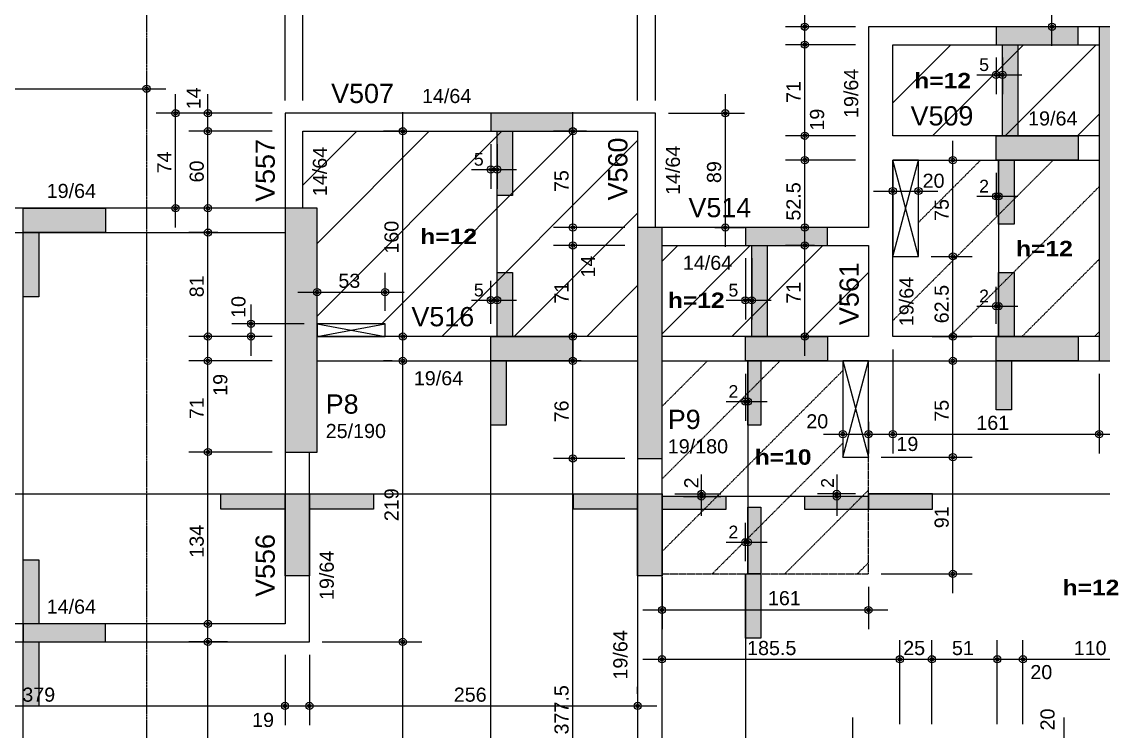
# Model space of a CAD drawing. Extents: x 0 to 7795, y 0 to 4205.
# Drawn here: x 1051 to 1895, y 2978 to 3532 of the extents above; entities that cross this region are included whole.
import ezdxf

# ---------------------------------------------------------------- set-up
doc = ezdxf.new("R2010")
doc.units = 0
doc.header["$MEASUREMENT"] = 0
doc.linetypes.add('ESTILO_TQS_0001', pattern=[1, 0.7, -0.3])
doc.linetypes.add('ESTILO_TQS_0007', pattern=[2.1, 1.5, -0.2, 0.2, -0.2])
for name, color, linetype in [('MTH-230', 1, 'CONTINUOUS'), ('MTH-COTAS7', 31, 'CONTINUOUS'), ('MTH-DIM-PILAR', 3, 'CONTINUOUS'), ('MTH-DIM-VIGA', 3, 'CONTINUOUS'), ('MTH-EIXO-214', 4, 'CONTINUOUS'), ('MTH-EIXO-215', 1, 'CONTINUOUS'), ('MTH-FACE-VIGA', 7, 'CONTINUOUS'), ('MTH-LINHA-SEÇÃO', 16, 'CONTINUOUS'), ('MTH-PILAR-SEGUE', 5, 'CONTINUOUS'), ('MTH-SIMB_COTA', 3, 'CONTINUOUS'), ('MTH-SOMBRA21', 150, 'CONTINUOUS'), ('MTH-SOMBRA25', 253, 'CONTINUOUS'), ('MTH-TIT1-VIGA', 5, 'CONTINUOUS'), ('MTH-TRACEJADO-216', 1, 'CONTINUOUS'), ('MTH-TXT-NEGRITO', 5, 'CONTINUOUS')]:
    doc.layers.add(name, color=color, linetype=linetype)
doc.styles.add('TQS_ARIAL', font='arial.ttf')
doc.styles.add('TQS_ARIAL_BLACK', font='ariblk.ttf')

msp = doc.modelspace()

# ---------------------------------------------------------------- linework, layer by layer
at = {"layer": 'MTH-230', "linetype": 'Continuous'}
for p, q in [((1730.511368, 3348.635501), (1750.511368, 3423.635501)), ((1750.511368, 3348.635501), (1730.511368, 3423.635498)), ((1281.50684, 3296.135496), (1334.50684, 3286.135496)), ((1281.50684, 3286.135496), (1334.50684, 3296.135496)), ((1691.511368, 3192.135498), (1711.511368, 3267.135499)), ((1691.511368, 3267.135498), (1711.511368, 3192.135498))]:
    msp.add_line(p, q, dxfattribs=at)
at = {"layer": 'MTH-COTAS7', "linetype": 'Continuous'}
for p, q in [((1256.506838, 3470.135501), (1256.506838, 3731.636556)), ((1256.506838, 3470.135501), (1256.506838, 3731.636556)), ((1270.506838, 3470.135501), (1270.506838, 3731.636556)), ((1270.506838, 3470.135501), (1270.506838, 3731.636556)), ((1531.51056, 3470.135501), (1531.51056, 3731.636556)), ((1531.51056, 3470.135501), (1531.51056, 3731.636556)), ((1545.51056, 3470.135501), (1545.51056, 3731.636556)), ((1545.51056, 3470.135501), (1545.51056, 3731.636556)), ((1854.652293, 3512.6182), (1854.652293, 3617.636556)), ((1661.816075, 3498.6182), (1661.816075, 3542.6182)), ((1701.511366, 3527.6182), (1646.816075, 3527.6182)), ((1661.816075, 3427.635501), (1661.816075, 3528.6182)), ((1865.041225, 3527.6182), (1839.652293, 3527.6182)), ((1701.511366, 3513.6182), (1646.816075, 3513.6182)), ((1701.511366, 3513.6182), (1646.816075, 3513.6182)), ((1811.041225, 3503.6182), (1811.041225, 3475.114284)), ((1816.041225, 3503.6182), (1816.041225, 3475.114284)), ((1796.041225, 3490.114284), (1831.041225, 3490.114284)), ((580.511366, 3479.289635), (1163.511366, 3479.289635)), ((1148.511366, 3478.983563), (1148.511366, 3464.289635)), ((1171.146389, 3371.135501), (1171.146389, 3475.135501)), ((1196.416793, 3431.135501), (1196.416793, 3475.135501)), ((1599.883463, 3475.135501), (1599.883463, 3356.135501)), ((1246.506838, 3460.135501), (1156.146389, 3460.135501)), ((1246.506838, 3460.135501), (1181.416793, 3460.135501)), ((1196.416793, 3371.135501), (1196.416793, 3461.135501)), ((1348.322552, 3271.135499), (1348.322552, 3461.135501)), ((1480.939185, 3356.135501), (1480.939185, 3461.135501)), ((1555.51056, 3460.135501), (1614.883463, 3460.135501)), ((1661.816075, 3408.635501), (1661.816075, 3457.635501)), ((1246.506838, 3446.135501), (1181.416793, 3446.135501)), ((1236.506838, 3446.135501), (1181.416793, 3446.135501)), ((1351.517876, 3446.135501), (1333.322552, 3446.135501)), ((1491.54568, 3446.135501), (1465.939185, 3446.135501)), ((1701.511366, 3442.635501), (1646.816075, 3442.635501)), ((1701.511366, 3442.635501), (1646.816075, 3442.635501)), ((1416.939185, 3436.135501), (1416.939185, 3401.334662)), ((1421.939185, 3436.135501), (1421.939185, 3401.334662)), ((1661.816075, 3356.135501), (1661.816075, 3438.635501)), ((1777.382782, 3333.635501), (1777.382782, 3438.635501)), ((1701.511366, 3423.635501), (1646.816075, 3423.635501)), ((1701.511366, 3423.635501), (1646.816075, 3423.635501)), ((1785.837204, 3423.635501), (1792.382782, 3423.635501)), ((1401.939185, 3416.334662), (1436.939185, 3416.334662)), ((1730.511366, 3396.135501), (1730.511366, 3414.565646)), ((1750.511366, 3396.135501), (1750.511366, 3414.565646)), ((1811.041225, 3413.635501), (1811.041225, 3380.43166)), ((1813.041225, 3413.635501), (1813.041225, 3380.43166)), ((1715.511366, 3399.565646), (1765.511366, 3399.565646)), ((1796.041225, 3395.43166), (1828.041225, 3395.43166)), ((1230.891102, 3386.135501), (1156.146389, 3386.135501)), ((1207.318688, 3386.135501), (1181.416793, 3386.135501)), ((1480.939185, 3342.135501), (1480.939185, 3386.135501)), ((1196.416793, 3271.135496), (1196.416793, 3382.135501)), ((1204.000008, 3367.135501), (1181.416793, 3367.135501)), ((1521.51056, 3371.135501), (1465.939185, 3371.135501)), ((1521.51056, 3371.135501), (1465.939185, 3371.135501)), ((1480.939185, 3271.135499), (1480.939185, 3372.135501)), ((1591.718315, 3371.135501), (1614.883463, 3371.135501)), ((1701.511366, 3371.135501), (1646.816075, 3371.135501)), ((1661.816075, 3271.135499), (1661.816075, 3372.135501)), ((1777.382782, 3271.135499), (1777.382782, 3363.635501)), ((1521.51056, 3357.135501), (1465.939185, 3357.135501)), ((1521.51056, 3357.135501), (1465.939185, 3357.135501)), ((1669.51056, 3357.135501), (1646.816075, 3357.135501)), ((1615.51056, 3347.135501), (1615.51056, 3299.369031)), ((1620.51056, 3347.135501), (1620.51056, 3299.369031)), ((1760.511366, 3348.635501), (1792.382782, 3348.635501)), ((1760.511366, 3348.635501), (1792.382782, 3348.635501)), ((1281.506838, 3306.135496), (1281.506838, 3335.803333)), ((1334.50684, 3306.135496), (1334.50684, 3335.803333)), ((1416.939185, 3296.135499), (1416.939185, 3329.453512)), ((1421.939185, 3296.135499), (1421.939185, 3329.453512)), ((1811.011365, 3296.135499), (1811.011365, 3324.827697)), ((1813.041225, 3296.135499), (1813.041225, 3324.827697)), ((1266.506838, 3320.803333), (1349.50684, 3320.803333)), ((1229.986534, 3271.135496), (1229.986534, 3311.135496)), ((1401.939185, 3314.453512), (1436.939185, 3314.453512)), ((1600.51056, 3314.369031), (1635.51056, 3314.369031)), ((1796.011365, 3309.827697), (1828.041225, 3309.827697)), ((1196.416793, 3252.135499), (1196.416793, 3301.135496)), ((1271.50684, 3296.135496), (1214.986534, 3296.135496)), ((1246.506838, 3286.135496), (1181.416793, 3286.135496)), ((1246.506838, 3286.135496), (1181.416793, 3286.135496)), ((1196.416793, 3181.135499), (1196.416793, 3282.135499)), ((1236.506838, 3286.135496), (1214.986534, 3286.135496)), ((1359.052186, 3286.135499), (1333.322552, 3286.135499)), ((1348.322552, 3033.1355), (1348.322552, 3282.135499)), ((1494.532093, 3286.135499), (1465.939185, 3286.135499)), ((1480.939185, 3176.135501), (1480.939185, 3282.135499)), ((1669.51056, 3286.135499), (1646.816075, 3286.135499)), ((1761.107965, 3286.135499), (1792.382782, 3286.135499)), ((1777.382782, 3177.135498), (1777.382782, 3282.135499)), ((1730.511366, 3276.135499), (1730.511366, 3195.081278)), ((1730.511366, 3276.135499), (1730.511366, 3195.081278)), ((1246.506838, 3267.135499), (1181.416793, 3267.135499)), ((1246.506838, 3267.135499), (1181.416793, 3267.135499)), ((1340.066391, 3267.135499), (1333.322552, 3267.135499)), ((1487.403724, 3267.135499), (1465.939185, 3267.135499)), ((1766.033368, 3267.135499), (1792.382782, 3267.135499)), ((1615.51056, 3257.135499), (1615.51056, 3220.405979)), ((1617.51056, 3257.135499), (1617.51056, 3220.405979)), ((1891.511364, 3257.1182), (1891.511364, 3195.081278)), ((1891.511364, 3257.1182), (1891.511364, 3195.081278)), ((1600.51056, 3235.405979), (1632.51056, 3235.405979)), ((1711.511368, 3219.635499), (1711.511368, 3195.081278)), ((1196.416793, 3047.1355), (1196.416793, 3211.135499)), ((1480.939185, 2798.635501), (1480.939185, 3206.135501)), ((1676.511368, 3210.081278), (1726.511406, 3210.081278)), ((1691.511368, 3207.611384), (1691.511368, 3195.081278)), ((1696.511368, 3210.081278), (1745.511366, 3210.081278)), ((1711.511406, 3209.438973), (1711.511406, 3195.081278)), ((1715.511366, 3210.081278), (1906.511364, 3210.081278)), ((1777.382782, 3086.135499), (1777.382782, 3207.135498)), ((1876.511364, 3210.081278), (1925.511364, 3210.081278)), ((1246.506838, 3196.135499), (1181.416793, 3196.135499)), ((1246.506838, 3196.135499), (1181.416793, 3196.135499)), ((1521.51056, 3191.135501), (1465.939185, 3191.135501)), ((1521.51056, 3191.135501), (1465.939185, 3191.135501)), ((1721.511406, 3192.135498), (1792.382782, 3192.135498)), ((1721.511406, 3192.135498), (1792.382782, 3192.135498)), ((1581.271251, 3146.511837), (1581.271251, 3178.511837)), ((1686.754065, 3178.511837), (1686.754065, 3146.511837)), ((1560.51056, 3163.511837), (1596.271251, 3163.511837)), ((1567.199096, 3161.511837), (1596.271251, 3161.511837)), ((1701.511406, 3163.511837), (1671.754065, 3163.511837)), ((1701.511406, 3161.511837), (1671.754065, 3161.511837)), ((1615.51056, 3111.135499), (1615.51056, 3140.89284)), ((1617.51056, 3111.135499), (1617.51056, 3140.89284)), ((1600.51056, 3125.89284), (1632.51056, 3125.89284)), ((1550.51056, 3098.653409), (1550.51056, 3058.02176)), ((1721.511406, 3101.135499), (1792.382782, 3101.135499)), ((1711.511406, 3091.135499), (1711.511406, 3058.02176)), ((1535.51056, 3073.02176), (1726.511406, 3073.02176)), ((1196.416793, 2671.135501), (1196.416793, 3063.1355)), ((1348.322552, 2671.135501), (1348.322552, 3063.1355)), ((1206.438513, 3062.1355), (1181.416793, 3062.1355)), ((1211.740799, 3048.1355), (1181.416793, 3048.1355)), ((1285.506838, 3048.1355), (1363.322552, 3048.1355)), ((1285.506838, 3048.1355), (1363.322552, 3048.1355)), ((1550.51056, 3000.884726), (1550.51056, 3049.575059)), ((1736.01056, 2984.1355), (1736.01056, 3049.575059)), ((1736.01056, 2984.1355), (1736.01056, 3049.575059)), ((1761.01056, 2984.1355), (1761.01056, 3049.575059)), ((1761.01056, 2984.1355), (1761.01056, 3049.575059)), ((1812.011365, 2984.1355), (1812.011365, 3049.575059)), ((1812.011365, 2984.1355), (1812.011365, 3049.575059)), ((1832.011365, 2984.1355), (1832.011365, 3049.575059)), ((1832.011365, 2984.1355), (1832.011365, 3049.575059)), ((1256.506838, 3038.135502), (1256.506838, 2983.232143)), ((1275.506838, 3038.1355), (1275.506838, 2983.232143)), ((1535.51056, 3034.575059), (1751.01056, 3034.575059)), ((1721.01056, 3034.575059), (1776.01056, 3034.575059)), ((1746.01056, 3034.575059), (1827.011365, 3034.575059)), ((1797.011365, 3034.575059), (1847.011365, 3034.575059)), ((1817.011365, 3034.575059), (1957.011365, 3034.575059)), ((1256.506838, 3028.135502), (1256.506838, 2983.232143)), ((1275.506838, 3028.1355), (1275.506838, 2983.232143)), ((1531.51056, 3007.635501), (1531.51056, 3013.232143)), ((862.51137, 2998.232143), (1271.506838, 2998.232143)), ((1241.506838, 2998.232143), (1290.506838, 2998.232143)), ((1260.506838, 2998.232143), (1546.51056, 2998.232143)), ((1699.377113, 2879.1355), (1699.377113, 2989.1355)), ((1864.039632, 2939.1355), (1864.039632, 2989.1355))]:
    msp.add_line(p, q, dxfattribs=at)
at = {"layer": 'MTH-EIXO-214', "linetype": 'ESTILO_TQS_0007'}
msp.add_line((1148.511366, 3791.636556), (1148.511366, 1718.135501), dxfattribs=at)
at = {"layer": 'MTH-EIXO-215', "linetype": 'Continuous'}
for p, q in [((1730.511366, 3468.265334), (1775.864232, 3513.6182)), ((1761.450076, 3442.635501), (1832.432775, 3513.6182)), ((1818.018618, 3442.635501), (1889.001317, 3513.6182)), ((1874.587161, 3442.635501), (1891.511364, 3459.559704)), ((1270.506838, 3404.240603), (1312.401736, 3446.135501)), ((1281.506838, 3302.103518), (1425.538821, 3446.135501)), ((1281.506838, 3358.672061), (1368.970278, 3446.135501)), ((1332.107359, 3296.135496), (1482.107363, 3446.135501)), ((1378.675901, 3286.135496), (1531.51056, 3438.970155)), ((1435.244444, 3286.135496), (1531.51056, 3382.401613)), ((1550.51056, 3288.264528), (1619.381533, 3357.135501)), ((1550.51056, 3344.83307), (1562.812991, 3357.135501)), ((1604.950074, 3286.135499), (1675.950076, 3357.135501)), ((1661.518616, 3286.135499), (1711.511366, 3336.128249)), ((1491.812986, 3286.135496), (1531.51056, 3325.83307))]:
    msp.add_line(p, q, dxfattribs=at)
at = {"layer": 'MTH-FACE-VIGA', "linetype": 'Continuous'}
for points in [[(1891.511364, 3527.6182), (1711.511366, 3527.6182)], [(1711.511366, 3527.6182), (1711.511366, 3433.135501)], [(1730.511366, 3513.6182), (1891.511364, 3513.6182)], [(1730.511366, 3442.635501), (1730.511366, 3513.6182)], [(1545.51056, 3460.135501), (1256.506838, 3460.135501)], [(1256.506838, 3460.135501), (1256.506838, 3386.135499)], [(1545.51056, 3371.135501), (1545.51056, 3460.135501)], [(1270.506838, 3446.135501), (1531.51056, 3446.135501)], [(1270.506838, 3386.135499), (1270.506838, 3446.135501)], [(1531.51056, 3446.135501), (1531.51056, 3371.135501)], [(1891.511364, 3442.635501), (1730.511366, 3442.635501)], [(1711.511366, 3433.135501), (1711.511366, 3371.135501)], [(1730.511366, 3423.635501), (1891.511364, 3423.635501)], [(1730.511366, 3364.135501), (1730.511366, 3423.635501)], [(1750.511366, 3423.635501), (1730.511366, 3423.635501), (1730.511366, 3348.635501), (1750.511366, 3348.635501), (1750.511366, 3423.635501)], [(1256.506838, 3386.135501), (979.511366, 3386.135501)], [(595.511366, 3367.135501), (1256.506838, 3367.135501)], [(1711.511366, 3371.135501), (1550.51056, 3371.135501)], [(1730.511366, 3286.135499), (1730.511366, 3364.135501)], [(1550.51056, 3357.135501), (1711.511366, 3357.135501)], [(1711.511366, 3357.135501), (1711.511366, 3286.135499)], [(1281.50684, 3296.135496), (1281.50684, 3286.135496), (1334.50684, 3286.135496), (1334.50684, 3296.135496), (1281.50684, 3296.135496)], [(1531.51056, 3286.135499), (1281.506838, 3286.135499)], [(1711.511366, 3286.135499), (1550.51056, 3286.135499)], [(1891.511364, 3286.135499), (1730.511366, 3286.135499)], [(1281.506838, 3267.135499), (1531.51056, 3267.135499)], [(1550.51056, 3267.135499), (1721.011366, 3267.135499)], [(1691.511368, 3267.135498), (1691.511368, 3192.135498), (1711.511368, 3192.135498), (1711.511368, 3267.135499), (1691.511368, 3267.135498)], [(1721.011366, 3267.135499), (1891.511364, 3267.135499)], [(1256.506838, 3196.135499), (1256.506838, 3062.1355)], [(1275.506838, 3048.1355), (1275.506838, 3196.135499)], [(1531.51056, 3191.135501), (1531.51056, 2804.135501)], [(1550.51056, 2813.635501), (1550.51056, 3191.135501)], [(1256.506838, 3062.1355), (595.511366, 3062.1355)], [(979.511366, 3048.1355), (1275.506838, 3048.1355)]]:
    msp.add_lwpolyline(points, dxfattribs=at)
at = {"layer": 'MTH-LINHA-SEÇÃO', "linetype": 'Continuous'}
for p, q in [((1421.939185, 3286.135499), (1421.939185, 3446.135501)), ((1813.041225, 3423.635501), (1813.041225, 3286.135499)), ((1052.395033, 2689.135503), (1052.395033, 3386.135501)), ((1416.939185, 2689.1355), (1416.939185, 3286.135499)), ((1617.51056, 3267.135499), (1617.51056, 3101.135499)), ((576.511366, 3163.511837), (1550.51056, 3163.511837)), ((1711.511406, 3161.511837), (1550.51056, 3161.511837)), ((1711.511406, 3163.511837), (2503.511361, 3163.511837)), ((1615.51056, 3101.135499), (1615.51056, 2794.635501))]:
    msp.add_line(p, q, dxfattribs=at)
for points in [[(1875.041225, 3527.6182), (1811.041225, 3527.6182), (1811.041225, 3513.6182), (1875.041225, 3513.6182), (1875.041225, 3527.6182)], [(1816.041225, 3442.635501), (1816.041225, 3513.6182), (1828.041225, 3513.6182), (1828.041225, 3442.635501), (1816.041225, 3442.635501)], [(1480.939185, 3460.135501), (1416.939185, 3460.135501), (1416.939185, 3446.135501), (1480.939185, 3446.135501), (1480.939185, 3460.135501)], [(1421.939185, 3396.135501), (1421.939185, 3446.135501), (1433.939185, 3446.135501), (1433.939185, 3396.135501), (1421.939185, 3396.135501)], [(1811.011365, 3423.635501), (1811.011365, 3442.635501), (1875.011365, 3442.635501), (1875.011365, 3423.635501), (1811.011365, 3423.635501)], [(1813.041225, 3373.635501), (1813.041225, 3423.635501), (1825.041225, 3423.635501), (1825.041225, 3373.635501), (1813.041225, 3373.635501)], [(1052.395033, 3367.135501), (1052.395033, 3386.135501), (1116.395033, 3386.135501), (1116.395033, 3367.135501), (1052.395033, 3367.135501)], [(1052.395033, 3317.135501), (1052.395033, 3367.135501), (1064.395033, 3367.135501), (1064.395033, 3317.135501), (1052.395033, 3317.135501)], [(1679.51056, 3371.135501), (1615.51056, 3371.135501), (1615.51056, 3357.135501), (1679.51056, 3357.135501), (1679.51056, 3371.135501)], [(1620.51056, 3286.135499), (1620.51056, 3357.135501), (1632.51056, 3357.135501), (1632.51056, 3286.135499), (1620.51056, 3286.135499)], [(1421.939185, 3286.135499), (1421.939185, 3336.135499), (1433.939185, 3336.135499), (1433.939185, 3286.135499), (1421.939185, 3286.135499)], [(1813.041225, 3286.135499), (1813.041225, 3336.135499), (1825.041225, 3336.135499), (1825.041225, 3286.135499), (1813.041225, 3286.135499)], [(1416.939185, 3267.135499), (1416.939185, 3286.135499), (1480.939185, 3286.135499), (1480.939185, 3267.135499), (1416.939185, 3267.135499)], [(1615.51056, 3267.135499), (1615.51056, 3286.135499), (1679.51056, 3286.135499), (1679.51056, 3267.135499), (1615.51056, 3267.135499)], [(1811.011365, 3267.135499), (1811.011365, 3286.135499), (1875.011365, 3286.135499), (1875.011365, 3267.135499), (1811.011365, 3267.135499)], [(1416.939185, 3217.135499), (1416.939185, 3267.135499), (1428.939185, 3267.135499), (1428.939185, 3217.135499), (1416.939185, 3217.135499)], [(1617.51056, 3217.135499), (1617.51056, 3267.135499), (1627.51056, 3267.135499), (1627.51056, 3217.135499), (1617.51056, 3217.135499)], [(1811.041225, 3228.895275), (1811.041225, 3267.135499), (1823.041225, 3267.135499), (1823.041225, 3228.895275), (1811.041225, 3228.895275)], [(1206.506838, 3163.511837), (1256.506838, 3163.511837), (1256.506838, 3151.511837), (1206.506838, 3151.511837), (1206.506838, 3163.511837)], [(1256.506838, 3163.511837), (1275.506838, 3163.511837), (1275.506838, 3099.511837), (1256.506838, 3099.511837), (1256.506838, 3163.511837)], [(1275.506838, 3163.511837), (1325.506838, 3163.511837), (1325.506838, 3151.511837), (1275.506838, 3151.511837), (1275.506838, 3163.511837)], [(1481.51056, 3163.511837), (1531.51056, 3163.511837), (1531.51056, 3151.511837), (1481.51056, 3151.511837), (1481.51056, 3163.511837)], [(1531.51056, 3163.511837), (1550.51056, 3163.511837), (1550.51056, 3099.511837), (1531.51056, 3099.511837), (1531.51056, 3163.511837)], [(1600.51056, 3161.511837), (1550.51056, 3161.511837), (1550.51056, 3151.511837), (1600.51056, 3151.511837), (1600.51056, 3161.511837)], [(1711.511406, 3161.511837), (1661.511406, 3161.511837), (1661.511406, 3151.511837), (1711.511406, 3151.511837), (1711.511406, 3161.511837)], [(1761.511406, 3163.511837), (1711.511406, 3163.511837), (1711.511406, 3151.511837), (1761.511406, 3151.511837), (1761.511406, 3163.511837)], [(1617.51056, 3101.135499), (1617.51056, 3153.135499), (1627.51056, 3153.135499), (1627.51056, 3101.135499), (1617.51056, 3101.135499)], [(1052.395033, 3062.1355), (1052.395033, 3112.1355), (1064.395033, 3112.1355), (1064.395033, 3062.1355), (1052.395033, 3062.1355)], [(1615.51056, 3051.135499), (1615.51056, 3101.135499), (1627.51056, 3101.135499), (1627.51056, 3051.135499), (1615.51056, 3051.135499)], [(1116.395033, 3062.1355), (1052.395033, 3062.1355), (1052.395033, 3048.1355), (1116.395033, 3048.1355), (1116.395033, 3062.1355)], [(1052.395033, 2998.1355), (1052.395033, 3048.1355), (1064.395033, 3048.1355), (1064.395033, 2998.1355), (1052.395033, 2998.1355)]]:
    msp.add_lwpolyline(points, dxfattribs=at)
at = {"layer": 'MTH-PILAR-SEGUE', "linetype": 'Continuous'}
for points in [[(1891.511364, 3267.1182), (1910.511364, 3267.1182), (1910.511364, 3527.600901), (1891.511364, 3527.600901), (1891.511364, 3267.1182)], [(1256.506838, 3196.135499), (1281.506838, 3196.135499), (1281.506838, 3386.135499), (1256.506838, 3386.135499), (1256.506838, 3196.135499)], [(1531.51056, 3191.135501), (1550.51056, 3191.135501), (1550.51056, 3371.135501), (1531.51056, 3371.135501), (1531.51056, 3191.135501)]]:
    msp.add_lwpolyline(points, dxfattribs=at)
at = {"layer": 'MTH-SIMB_COTA', "linetype": 'Continuous'}
for centre, radius in [((1661.816075, 3527.6182), 2.8), ((1661.816075, 3527.6182), 1.4), ((1854.652293, 3527.6182), 2.8), ((1854.652293, 3527.6182), 1.4), ((1661.816075, 3513.6182), 2.8), ((1661.816075, 3513.6182), 2.8), ((1661.816075, 3513.6182), 1.4), ((1661.816075, 3513.6182), 1.4), ((1811.041225, 3490.114284), 2.8), ((1816.041225, 3490.114284), 2.8), ((1811.041225, 3490.114284), 1.4), ((1816.041225, 3490.114284), 1.4), ((1148.511366, 3479.289635), 2.8), ((1148.511366, 3479.289635), 1.4), ((1171.146389, 3460.135501), 2.8), ((1171.146389, 3460.135501), 1.4), ((1196.416793, 3460.135501), 2.8), ((1196.416793, 3460.135501), 1.4), ((1599.883463, 3460.135501), 2.8), ((1599.883463, 3460.135501), 1.4), ((1196.416793, 3446.135501), 2.8), ((1196.416793, 3446.135501), 2.8), ((1196.416793, 3446.135501), 1.4), ((1196.416793, 3446.135501), 1.4), ((1348.322552, 3446.135501), 2.8), ((1348.322552, 3446.135501), 1.4), ((1480.939185, 3446.135501), 2.8), ((1480.939185, 3446.135501), 1.4), ((1661.816075, 3442.635501), 2.8), ((1661.816075, 3442.635501), 2.8), ((1661.816075, 3442.635501), 1.4), ((1661.816075, 3442.635501), 1.4), ((1661.816075, 3423.635501), 2.8), ((1661.816075, 3423.635501), 2.8), ((1777.382782, 3423.635501), 2.8), ((1416.939185, 3416.334662), 2.8), ((1416.939185, 3416.334662), 1.4), ((1421.939185, 3416.334662), 2.8), ((1421.939185, 3416.334662), 1.4), ((1661.816075, 3423.635501), 1.4), ((1661.816075, 3423.635501), 1.4), ((1777.382782, 3423.635501), 1.4), ((1730.511366, 3399.565646), 2.8), ((1730.511366, 3399.565646), 1.4), ((1750.511366, 3399.565646), 2.8), ((1750.511366, 3399.565646), 1.4), ((1811.041225, 3395.43166), 2.8), ((1811.041225, 3395.43166), 1.4), ((1813.041225, 3395.43166), 2.8), ((1813.041225, 3395.43166), 1.4), ((1171.146389, 3386.135501), 2.8), ((1171.146389, 3386.135501), 1.4), ((1196.416793, 3386.135501), 2.8), ((1196.416793, 3386.135501), 1.4), ((1196.416793, 3367.135501), 2.8), ((1196.416793, 3367.135501), 1.4), ((1480.939185, 3371.135501), 2.8), ((1480.939185, 3371.135501), 2.8), ((1480.939185, 3371.135501), 1.4), ((1480.939185, 3371.135501), 1.4), ((1599.883463, 3371.135501), 2.8), ((1599.883463, 3371.135501), 1.4), ((1661.816075, 3371.135501), 2.8), ((1661.816075, 3371.135501), 1.4), ((1480.939185, 3357.135501), 2.8), ((1480.939185, 3357.135501), 2.8), ((1480.939185, 3357.135501), 1.4), ((1480.939185, 3357.135501), 1.4), ((1661.816075, 3357.135501), 2.8), ((1661.816075, 3357.135501), 1.4), ((1777.382782, 3348.635501), 2.8), ((1777.382782, 3348.635501), 2.8), ((1777.382782, 3348.635501), 1.4), ((1777.382782, 3348.635501), 1.4), ((1281.506838, 3320.803333), 2.8), ((1281.506838, 3320.803333), 1.4), ((1334.50684, 3320.803333), 2.8), ((1334.50684, 3320.803333), 1.4), ((1416.939185, 3314.453512), 2.8), ((1416.939185, 3314.453512), 1.4), ((1421.939185, 3314.453512), 2.8), ((1421.939185, 3314.453512), 1.4), ((1615.51056, 3314.369031), 2.8), ((1615.51056, 3314.369031), 1.4), ((1620.51056, 3314.369031), 2.8), ((1620.51056, 3314.369031), 1.4), ((1811.011365, 3309.827697), 2.8), ((1811.011365, 3309.827697), 1.4), ((1813.041225, 3309.827697), 2.8), ((1813.041225, 3309.827697), 1.4), ((1229.986534, 3296.135496), 2.8), ((1229.986534, 3296.135496), 1.4), ((1196.416793, 3286.135496), 2.8), ((1196.416793, 3286.135496), 2.8), ((1196.416793, 3286.135496), 1.4), ((1196.416793, 3286.135496), 1.4), ((1229.986534, 3286.135496), 2.8), ((1229.986534, 3286.135496), 1.4), ((1348.322552, 3286.135499), 2.8), ((1348.322552, 3286.135499), 1.4), ((1480.939185, 3286.135499), 2.8), ((1480.939185, 3286.135499), 1.4), ((1661.816075, 3286.135499), 2.8), ((1661.816075, 3286.135499), 1.4), ((1777.382782, 3286.135499), 2.8), ((1777.382782, 3286.135499), 1.4), ((1196.416793, 3267.135499), 2.8), ((1196.416793, 3267.135499), 2.8), ((1196.416793, 3267.135499), 1.4), ((1196.416793, 3267.135499), 1.4), ((1348.322552, 3267.135499), 2.8), ((1348.322552, 3267.135499), 1.4), ((1480.939185, 3267.135499), 2.8), ((1480.939185, 3267.135499), 1.4), ((1777.382782, 3267.135499), 2.8), ((1777.382782, 3267.135499), 1.4), ((1615.51056, 3235.405979), 2.8), ((1615.51056, 3235.405979), 1.4), ((1617.51056, 3235.405979), 2.8), ((1617.51056, 3235.405979), 1.4), ((1691.511368, 3210.081278), 2.8), ((1691.511368, 3210.081278), 1.4), ((1711.511368, 3210.081278), 2.8), ((1711.511406, 3210.081278), 2.8), ((1711.511368, 3210.081278), 1.4), ((1711.511406, 3210.081278), 1.4), ((1730.511366, 3210.081278), 2.8), ((1730.511366, 3210.081278), 2.8), ((1730.511366, 3210.081278), 1.4), ((1730.511366, 3210.081278), 1.4), ((1891.511364, 3210.081278), 2.8), ((1891.511364, 3210.081278), 2.8), ((1891.511364, 3210.081278), 1.4), ((1891.511364, 3210.081278), 1.4), ((1196.416793, 3196.135499), 2.8), ((1196.416793, 3196.135499), 2.8), ((1196.416793, 3196.135499), 1.4), ((1196.416793, 3196.135499), 1.4), ((1480.939185, 3191.135501), 2.8), ((1480.939185, 3191.135501), 2.8), ((1480.939185, 3191.135501), 1.4), ((1480.939185, 3191.135501), 1.4), ((1777.382782, 3192.135498), 2.8), ((1777.382782, 3192.135498), 2.8), ((1777.382782, 3192.135498), 1.4), ((1777.382782, 3192.135498), 1.4), ((1581.271251, 3163.511837), 2.8), ((1581.271251, 3161.511837), 2.8), ((1581.271251, 3163.511837), 1.4), ((1686.754065, 3163.511837), 2.8), ((1686.754065, 3161.511837), 2.8), ((1686.754065, 3163.511837), 1.4), ((1581.271251, 3161.511837), 1.4), ((1686.754065, 3161.511837), 1.4), ((1615.51056, 3125.89284), 2.8), ((1615.51056, 3125.89284), 1.4), ((1617.51056, 3125.89284), 2.8), ((1617.51056, 3125.89284), 1.4), ((1777.382782, 3101.135499), 2.8), ((1777.382782, 3101.135499), 1.4), ((1550.51056, 3073.02176), 2.8), ((1550.51056, 3073.02176), 1.4), ((1711.511406, 3073.02176), 2.8), ((1711.511406, 3073.02176), 1.4), ((1196.416793, 3062.1355), 2.8), ((1196.416793, 3062.1355), 1.4), ((1196.416793, 3048.1355), 2.8), ((1196.416793, 3048.1355), 1.4), ((1348.322552, 3048.1355), 2.8), ((1348.322552, 3048.1355), 2.8), ((1348.322552, 3048.1355), 1.4), ((1348.322552, 3048.1355), 1.4), ((1550.51056, 3034.575059), 2.8), ((1736.01056, 3034.575059), 2.8), ((1736.01056, 3034.575059), 2.8), ((1761.01056, 3034.575059), 2.8), ((1761.01056, 3034.575059), 2.8), ((1812.011365, 3034.575059), 2.8), ((1812.011365, 3034.575059), 2.8), ((1832.011365, 3034.575059), 2.8), ((1832.011365, 3034.575059), 2.8), ((1550.51056, 3034.575059), 1.4), ((1736.01056, 3034.575059), 1.4), ((1736.01056, 3034.575059), 1.4), ((1761.01056, 3034.575059), 1.4), ((1761.01056, 3034.575059), 1.4), ((1812.011365, 3034.575059), 1.4), ((1812.011365, 3034.575059), 1.4), ((1832.011365, 3034.575059), 1.4), ((1832.011365, 3034.575059), 1.4), ((1256.506838, 2998.232143), 2.8), ((1256.506838, 2998.232143), 2.8), ((1256.506838, 2998.232143), 1.4), ((1256.506838, 2998.232143), 1.4), ((1275.506838, 2998.232143), 2.8), ((1275.506838, 2998.232143), 2.8), ((1275.506838, 2998.232143), 1.4), ((1275.506838, 2998.232143), 1.4), ((1531.51056, 2998.232143), 2.8), ((1531.51056, 2998.232143), 1.4)]:
    msp.add_circle(centre, radius, dxfattribs=at)
at = {"layer": 'MTH-SOMBRA21', "linetype": 'Continuous'}
for points in [[(1875.041225, 3527.6182), (1811.041225, 3527.6182), (1811.041225, 3513.6182)], [(1875.041225, 3527.6182), (1811.041225, 3513.6182), (1875.041225, 3513.6182)], [(1875.041225, 3527.6182), (1875.041225, 3513.6182), (1875.041225, 3527.6182)], [(1816.041225, 3442.635501), (1816.041225, 3513.6182), (1828.041225, 3513.6182)], [(1816.041225, 3442.635501), (1828.041225, 3513.6182), (1828.041225, 3442.635501)], [(1480.939185, 3460.135501), (1416.939185, 3460.135501), (1416.939185, 3446.135501)], [(1480.939185, 3460.135501), (1416.939185, 3446.135501), (1480.939185, 3446.135501)], [(1480.939185, 3460.135501), (1480.939185, 3446.135501), (1480.939185, 3460.135501)], [(1421.939185, 3396.135501), (1421.939185, 3446.135501), (1433.939185, 3446.135501)], [(1421.939185, 3396.135501), (1433.939185, 3446.135501), (1433.939185, 3396.135501)], [(1811.011365, 3423.635501), (1811.011365, 3442.635501), (1875.011365, 3442.635501)], [(1811.011365, 3423.635501), (1875.011365, 3442.635501), (1875.011365, 3423.635501)], [(1816.041225, 3442.635501), (1828.041225, 3442.635501), (1816.041225, 3442.635501)], [(1811.011365, 3423.635501), (1875.011365, 3423.635501), (1811.011365, 3423.635501)], [(1813.041225, 3373.635501), (1813.041225, 3423.635501), (1825.041225, 3423.635501)], [(1813.041225, 3373.635501), (1825.041225, 3423.635501), (1825.041225, 3373.635501)], [(1421.939185, 3396.135501), (1433.939185, 3396.135501), (1421.939185, 3396.135501)], [(1052.395033, 3367.135501), (1052.395033, 3386.135501), (1116.395033, 3386.135501)], [(1052.395033, 3367.135501), (1116.395033, 3386.135501), (1116.395033, 3367.135501)], [(1052.395033, 3317.135501), (1052.395033, 3367.135501), (1064.395033, 3367.135501)], [(1052.395033, 3317.135501), (1064.395033, 3367.135501), (1064.395033, 3317.135501)], [(1052.395033, 3367.135501), (1116.395033, 3367.135501), (1052.395033, 3367.135501)], [(1679.51056, 3371.135501), (1615.51056, 3371.135501), (1615.51056, 3357.135501)], [(1679.51056, 3371.135501), (1615.51056, 3357.135501), (1679.51056, 3357.135501)], [(1679.51056, 3371.135501), (1679.51056, 3357.135501), (1679.51056, 3371.135501)], [(1813.041225, 3373.635501), (1825.041225, 3373.635501), (1813.041225, 3373.635501)], [(1620.51056, 3286.135499), (1620.51056, 3357.135501), (1632.51056, 3357.135501)], [(1620.51056, 3286.135499), (1632.51056, 3357.135501), (1632.51056, 3286.135499)], [(1421.939185, 3286.135499), (1421.939185, 3336.135499), (1433.939185, 3336.135499)], [(1421.939185, 3286.135499), (1433.939185, 3336.135499), (1433.939185, 3286.135499)], [(1813.041225, 3286.135499), (1813.041225, 3336.135499), (1825.041225, 3336.135499)], [(1813.041225, 3286.135499), (1825.041225, 3336.135499), (1825.041225, 3286.135499)], [(1052.395033, 3317.135501), (1064.395033, 3317.135501), (1052.395033, 3317.135501)], [(1416.939185, 3267.135499), (1416.939185, 3286.135499), (1480.939185, 3286.135499)], [(1416.939185, 3267.135499), (1480.939185, 3286.135499), (1480.939185, 3267.135499)], [(1421.939185, 3286.135499), (1433.939185, 3286.135499), (1421.939185, 3286.135499)], [(1615.51056, 3267.135499), (1615.51056, 3286.135499), (1679.51056, 3286.135499)], [(1615.51056, 3267.135499), (1679.51056, 3286.135499), (1679.51056, 3267.135499)], [(1620.51056, 3286.135499), (1632.51056, 3286.135499), (1620.51056, 3286.135499)], [(1811.011365, 3267.135499), (1811.011365, 3286.135499), (1875.011365, 3286.135499)], [(1811.011365, 3267.135499), (1875.011365, 3286.135499), (1875.011365, 3267.135499)], [(1813.041225, 3286.135499), (1825.041225, 3286.135499), (1813.041225, 3286.135499)], [(1416.939185, 3217.135499), (1416.939185, 3267.135499), (1428.939185, 3267.135499)], [(1416.939185, 3217.135499), (1428.939185, 3267.135499), (1428.939185, 3217.135499)], [(1416.939185, 3267.135499), (1480.939185, 3267.135499), (1416.939185, 3267.135499)], [(1615.51056, 3267.135499), (1679.51056, 3267.135499), (1615.51056, 3267.135499)], [(1617.51056, 3217.135499), (1617.51056, 3267.135499), (1627.51056, 3267.135499)], [(1617.51056, 3217.135499), (1627.51056, 3267.135499), (1627.51056, 3217.135499)], [(1811.011365, 3267.135499), (1875.011365, 3267.135499), (1811.011365, 3267.135499)], [(1811.041225, 3228.895275), (1811.041225, 3267.135499), (1823.041225, 3267.135499)], [(1811.041225, 3228.895275), (1823.041225, 3267.135499), (1823.041225, 3228.895275)], [(1811.041225, 3228.895275), (1823.041225, 3228.895275), (1811.041225, 3228.895275)], [(1416.939185, 3217.135499), (1428.939185, 3217.135499), (1416.939185, 3217.135499)], [(1617.51056, 3217.135499), (1627.51056, 3217.135499), (1617.51056, 3217.135499)], [(1206.506838, 3163.511837), (1256.506838, 3163.511837), (1256.506838, 3151.511837)], [(1206.506838, 3163.511837), (1256.506838, 3151.511837), (1206.506838, 3151.511837)], [(1206.506838, 3163.511837), (1206.506838, 3151.511837), (1206.506838, 3163.511837)], [(1256.506838, 3163.511837), (1275.506838, 3163.511837), (1275.506838, 3099.511837)], [(1256.506838, 3163.511837), (1275.506838, 3099.511837), (1256.506838, 3099.511837)], [(1256.506838, 3163.511837), (1256.506838, 3099.511837), (1256.506838, 3163.511837)], [(1275.506838, 3163.511837), (1325.506838, 3163.511837), (1325.506838, 3151.511837)], [(1275.506838, 3163.511837), (1325.506838, 3151.511837), (1275.506838, 3151.511837)], [(1275.506838, 3163.511837), (1275.506838, 3151.511837), (1275.506838, 3163.511837)], [(1481.51056, 3163.511837), (1531.51056, 3163.511837), (1531.51056, 3151.511837)], [(1481.51056, 3163.511837), (1531.51056, 3151.511837), (1481.51056, 3151.511837)], [(1481.51056, 3163.511837), (1481.51056, 3151.511837), (1481.51056, 3163.511837)], [(1531.51056, 3163.511837), (1550.51056, 3163.511837), (1550.51056, 3099.511837)], [(1531.51056, 3163.511837), (1550.51056, 3099.511837), (1531.51056, 3099.511837)], [(1531.51056, 3163.511837), (1531.51056, 3099.511837), (1531.51056, 3163.511837)], [(1600.51056, 3161.511837), (1550.51056, 3161.511837), (1550.51056, 3151.511837)], [(1600.51056, 3161.511837), (1550.51056, 3151.511837), (1600.51056, 3151.511837)], [(1600.51056, 3161.511837), (1600.51056, 3151.511837), (1600.51056, 3161.511837)], [(1711.511406, 3161.511837), (1661.511406, 3161.511837), (1661.511406, 3151.511837)], [(1711.511406, 3161.511837), (1661.511406, 3151.511837), (1711.511406, 3151.511837)], [(1761.511406, 3163.511837), (1711.511406, 3163.511837), (1711.511406, 3151.511837)], [(1761.511406, 3163.511837), (1711.511406, 3151.511837), (1761.511406, 3151.511837)], [(1711.511406, 3161.511837), (1711.511406, 3151.511837), (1711.511406, 3161.511837)], [(1761.511406, 3163.511837), (1761.511406, 3151.511837), (1761.511406, 3163.511837)], [(1617.51056, 3101.135499), (1617.51056, 3153.135499), (1627.51056, 3153.135499)], [(1617.51056, 3101.135499), (1627.51056, 3153.135499), (1627.51056, 3101.135499)], [(1052.395033, 3062.1355), (1052.395033, 3112.1355), (1064.395033, 3112.1355)], [(1052.395033, 3062.1355), (1064.395033, 3112.1355), (1064.395033, 3062.1355)], [(1615.51056, 3051.135499), (1615.51056, 3101.135499), (1627.51056, 3101.135499)], [(1615.51056, 3051.135499), (1627.51056, 3101.135499), (1627.51056, 3051.135499)], [(1617.51056, 3101.135499), (1627.51056, 3101.135499), (1617.51056, 3101.135499)], [(1052.395033, 3062.1355), (1064.395033, 3062.1355), (1052.395033, 3062.1355)], [(1116.395033, 3062.1355), (1052.395033, 3062.1355), (1052.395033, 3048.1355)], [(1116.395033, 3062.1355), (1052.395033, 3048.1355), (1116.395033, 3048.1355)], [(1116.395033, 3062.1355), (1116.395033, 3048.1355), (1116.395033, 3062.1355)], [(1052.395033, 2998.1355), (1052.395033, 3048.1355), (1064.395033, 3048.1355)], [(1052.395033, 2998.1355), (1064.395033, 3048.1355), (1064.395033, 2998.1355)], [(1615.51056, 3051.135499), (1627.51056, 3051.135499), (1615.51056, 3051.135499)], [(1052.395033, 2998.1355), (1064.395033, 2998.1355), (1052.395033, 2998.1355)]]:
    msp.add_solid(points, dxfattribs=at)
at = {"layer": 'MTH-SOMBRA25', "linetype": 'Continuous'}
for points in [[(1891.511364, 3267.1182), (1910.511364, 3267.1182), (1910.511364, 3527.600901)], [(1891.511364, 3267.1182), (1910.511364, 3527.600901), (1891.511364, 3527.600901)], [(1891.511364, 3267.1182), (1891.511364, 3527.600901), (1891.511364, 3267.1182)], [(1256.506838, 3196.135499), (1281.506838, 3196.135499), (1281.506838, 3386.135499)], [(1256.506838, 3196.135499), (1281.506838, 3386.135499), (1256.506838, 3386.135499)], [(1256.506838, 3196.135499), (1256.506838, 3386.135499), (1256.506838, 3196.135499)], [(1531.51056, 3191.135501), (1550.51056, 3191.135501), (1550.51056, 3371.135501)], [(1531.51056, 3191.135501), (1550.51056, 3371.135501), (1531.51056, 3371.135501)], [(1531.51056, 3191.135501), (1531.51056, 3371.135501), (1531.51056, 3191.135501)]]:
    msp.add_solid(points, dxfattribs=at)
at = {"layer": 'MTH-TRACEJADO-216', "linetype": 'ESTILO_TQS_0001'}
for p, q in [((1730.511368, 3298.559708), (1855.587161, 3423.635501)), ((1750.511368, 3375.128251), (1799.018618, 3423.635501)), ((1774.655701, 3286.135499), (1891.511364, 3402.991162)), ((1831.224244, 3286.135499), (1891.511364, 3346.422619)), ((1887.792786, 3286.135499), (1891.511364, 3289.854077)), ((1550.51056, 3175.127443), (1642.518616, 3267.135499)), ((1550.51056, 3231.695985), (1585.950074, 3267.135499)), ((1711.511406, 3101.135499), (1711.511406, 3267.135499)), ((1550.51056, 3118.5589), (1691.511368, 3259.559708)), ((1589.655702, 3101.135499), (1691.511368, 3202.991166)), ((1646.224244, 3101.135499), (1711.511406, 3166.422661)), ((1702.792787, 3101.135499), (1711.511406, 3109.854118)), ((1550.51056, 3101.135499), (1711.511406, 3101.135499))]:
    msp.add_line(p, q, dxfattribs=at)

# ---------------------------------------------------------------- texts
at = {"layer": 'MTH-COTAS7', "linetype": 'Continuous', "style": 'TQS_ARIAL'}
for s, height, p in [('5', 9.9, (1797.841228, 3493.084284)), ('5', 9.9, (1403.739188, 3419.304662)), ('20', 11, (1753.75222, 3402.058591)), ('2', 9.9, (1797.841228, 3398.40166)), ('53', 11, (1298.106839, 3324.103333)), ('5', 9.9, (1403.739188, 3317.423512)), ('5', 9.9, (1602.310564, 3317.339031)), ('2', 9.9, (1797.811369, 3312.797697)), ('2', 9.9, (1602.310564, 3238.375979)), ('20', 11, (1663.034737, 3214.573777)), ('161', 11, (1795.611365, 3213.381278)), ('19', 11, (1733.330642, 3196.924962)), ('2', 9.9, (1602.310564, 3128.86284)), ('161', 11, (1633.104037, 3076.738261)), ('185.5', 11, (1616.86056, 3037.875059)), ('25', 11, (1738.61056, 3037.875059)), ('51', 11, (1776.610963, 3037.875059)), ('110', 11, (1871.611365, 3037.875059)), ('20', 11, (1837.776104, 3019.113879)), ('379', 11, (1051.609104, 3001.532143)), ('256', 11, (1388.108699, 3001.532143)), ('19', 11, (1230.840175, 2981.844679))]:
    msp.add_text(s, height=height, dxfattribs=at).set_placement(p)
for s, height, p in [('71', 11, (1658.516075, 3468.22685)), ('14', 11, (1190.735431, 3463.283133)), ('19', 11, (1676.909535, 3446.620703)), ('74', 11, (1167.846389, 3413.235501)), ('60', 11, (1193.116793, 3406.235501)), ('89', 11, (1596.583463, 3405.735501)), ('75', 11, (1477.639185, 3398.735501)), ('52.5', 11, (1658.516075, 3376.485501)), ('75', 11, (1774.082782, 3376.235501)), ('160', 11, (1345.022552, 3350.7355)), ('14', 11, (1498.363024, 3332.096833)), ('81', 11, (1193.116793, 3316.735498)), ('71', 11, (1477.639185, 3311.7355)), ('71', 11, (1658.516075, 3311.7355)), ('62.5', 11, (1774.082782, 3296.4855)), ('10', 11, (1225.663514, 3300.629242)), ('19', 11, (1211.529397, 3239.934452)), ('71', 11, (1193.116793, 3221.735499)), ('76', 11, (1477.639185, 3219.2355)), ('75', 11, (1774.082782, 3219.735498)), ('2', 11, (1578.890488, 3167.797254)), ('2', 9.9, (1684.531389, 3168.178023)), ('219', 11, (1345.022552, 3142.235499)), ('91', 11, (1774.082782, 3136.735499)), ('134', 11, (1193.116793, 3113.735499)), ('377.5', 11, (1477.639185, 2975.985501)), ('20', 11, (1856.640876, 2979.139024))]:
    msp.add_text(s, height=height, rotation=90, dxfattribs=at).set_placement(p)
at = {"layer": 'MTH-DIM-PILAR', "linetype": 'Continuous', "style": 'TQS_ARIAL'}
for s, p in [('25/190', (1288.245326, 3207.028472)), ('19/180', (1555.021441, 3195.079898))]:
    msp.add_text(s, height=11, dxfattribs=at).set_placement(p)
at = {"layer": 'MTH-DIM-VIGA', "linetype": 'Continuous', "style": 'TQS_ARIAL'}
for s, rotation, p in [('19/64', 90, (1703.511366, 3456.449248)), ('19/64', 360, (1836.030223, 3450.635501)), ('14/64', 90, (1289.213662, 3395.536695)), ('14/64', 90, (1564.51056, 3396.460413)), ('19/64', 360, (1070.645964, 3394.135501)), ('14/64', 360, (1566.772093, 3338.135501)), ('19/64', 90, (1746.635835, 3294.210925)), ('19/64', 360, (1356.979609, 3248.135499)), ('19/64', 90, (1294.506838, 3080.798089)), ('14/64', 360, (1070.645964, 3070.1355)), ('19/64', 90, (1523.51056, 3018.806022))]:
    msp.add_text(s, height=11, rotation=rotation, dxfattribs=at).set_placement(p)
msp.add_text('14/64', height=11, dxfattribs=at).set_placement((1363.345959, 3468.135501))
at = {"layer": 'MTH-PILAR-SEGUE', "linetype": 'Continuous', "style": 'TQS_ARIAL'}
for s, p in [('P8', (1288.245326, 3226.028472)), ('P9', (1555.021441, 3214.079898))]:
    msp.add_text(s, height=15, dxfattribs=at).set_placement(p)
at = {"layer": 'MTH-TIT1-VIGA', "linetype": 'Continuous', "style": 'TQS_ARIAL'}
msp.add_text('V507', height=15, dxfattribs=at).set_placement((1292.49507, 3468.135501))
for s, rotation, p in [('V509', 360, (1744.386366, 3450.635501)), ('V557', 90, (1248.506838, 3391.135501)), ('V560', 90, (1523.51056, 3392.260501)), ('V514', 360, (1571.145491, 3379.135501)), ('V561', 90, (1703.923813, 3295.093318)), ('V516', 360, (1355.098178, 3294.135499)), ('V556', 90, (1248.506838, 3083.2605))]:
    msp.add_text(s, height=15, rotation=rotation, dxfattribs=at).set_placement(p)
at = {"layer": 'MTH-TXT-NEGRITO', "linetype": 'Continuous', "style": 'TQS_ARIAL_BLACK'}
for s, p in [('h=12', (1747.245126, 3479.623198)), ('h=12', (1362.026113, 3358.144726)), ('h=12', (1826.62848, 3348.733056)), ('h=12', (1555.090761, 3308.403691)), ('h=10', (1622.839792, 3186.198932)), ('h=12', (1862.909768, 3084.56587))]:
    msp.add_text(s, height=12, dxfattribs=at).set_placement(p)

doc.saveas('drawing.dxf')
